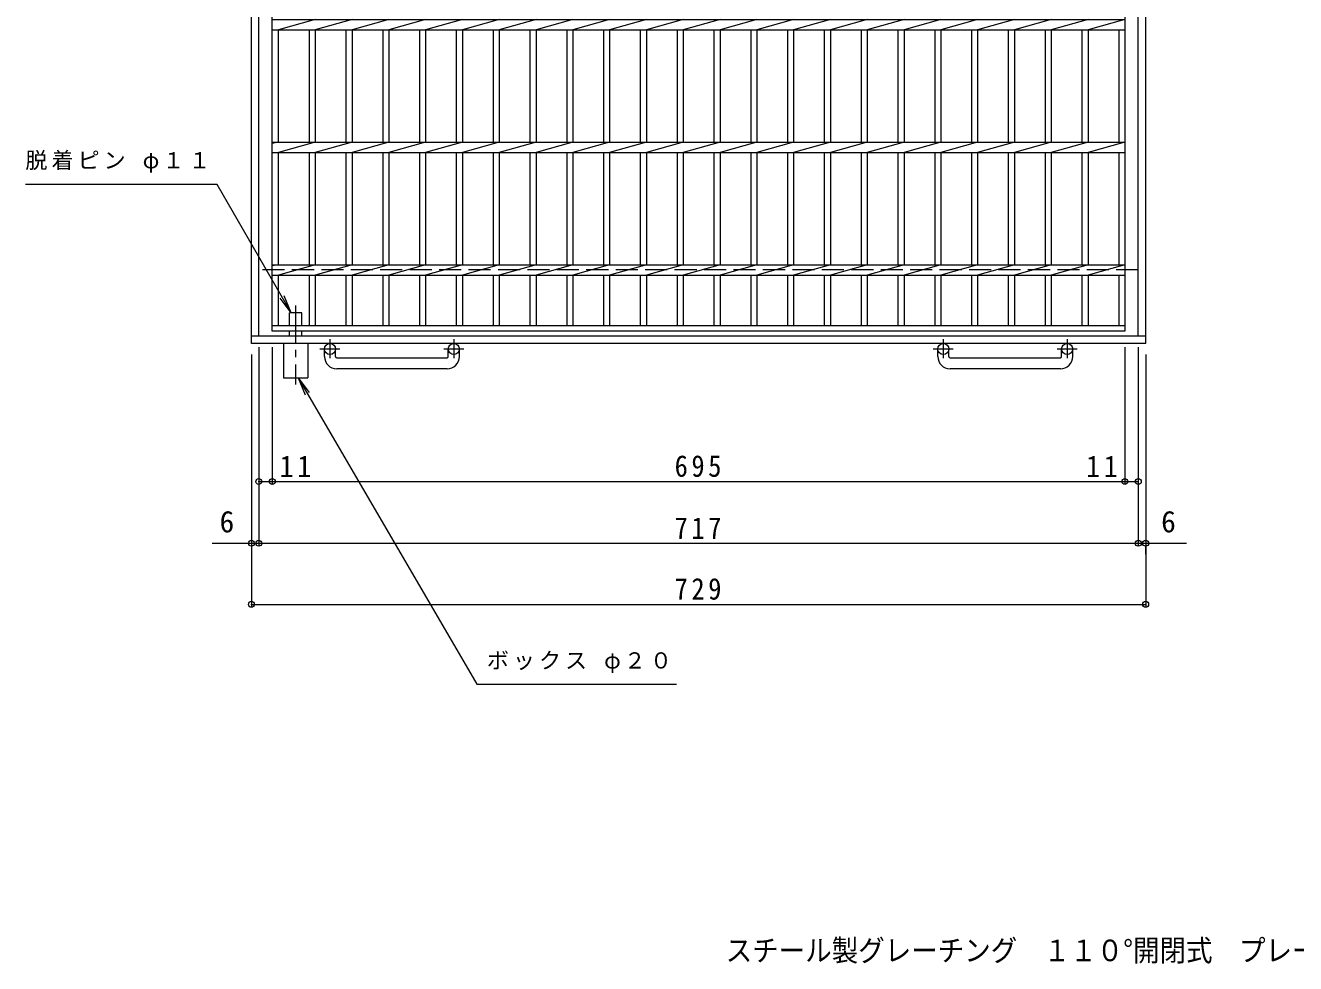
# Model space of a CAD drawing. Units: millimetres, scale not verified. Extents: x -1136 to 1060, y -823 to 794.
# Drawn here: x -1083 to -47, y -793 to -28 of the extents above; entities that cross this region are included whole.
import ezdxf
from ezdxf.enums import TextEntityAlignment as Align

# ---------------------------------------------------------------- set-up
doc = ezdxf.new("R2010")
doc.units = ezdxf.units.MM
doc.header["$LTSCALE"] = 6
doc.header["$PDMODE"] = 32
doc.header["$PDSIZE"] = 4.8
doc.linetypes.add('CHAIN1', pattern=[8, 5, -1, 1, -1])
doc.linetypes.add('DASHED3', pattern=[4, 3, -1])
for name, color, linetype, lineweight in [('A-1', 2, 'Continuous', 9), ('A-2', 3, 'Continuous', 9), ('A-4', 7, 'Continuous', 9), ('A-5', 7, 'Continuous', 9), ('A-9', 4, 'Continuous', 9)]:
    doc.layers.add(name, color=color, linetype=linetype, lineweight=lineweight)
doc.layers.add('F-5_F-5ﾚｲﾔ', color=2, linetype='Continuous')
doc.styles.add('ＭＳ ゴシック', font='')
doc.styles.get('ＭＳ ゴシック').set_extended_font_data('MS Gothic')

msp = doc.modelspace()

# ---------------------------------------------------------------- linework, layer by layer
at = {"layer": 'A-1'}
for p, q in [((-898.671, -287.426), (-898.671, 532.574)), ((-169.671, -287.426), (-169.671, 532.574)), ((-892.671, -281.426), (-892.671, 526.574)), ((-175.672, -281.426), (-175.672, 526.574)), ((-169.671, -281.426), (-898.671, -281.426)), ((-169.671, -287.426), (-898.671, -287.426)), ((-839.171, -298.027), (-839.171, -291.927)), ((-830.172, -298.027), (-830.172, -291.927)), ((-829.171, -299.027), (-739.171, -299.027)), ((-738.172, -298.027), (-738.172, -291.927)), ((-729.171, -298.027), (-729.171, -291.927)), ((-339.171, -298.027), (-339.171, -291.927)), ((-330.172, -298.027), (-330.172, -291.927)), ((-329.171, -299.027), (-239.171, -299.027)), ((-238.172, -298.027), (-238.172, -291.927)), ((-229.171, -298.027), (-229.171, -291.927)), ((-739.171, -308.027), (-829.171, -308.027)), ((-239.171, -308.027), (-329.171, -308.027))]:
    msp.add_line(p, q, dxfattribs=at)
at = {"layer": 'A-1', "linetype": 'DASHED3'}
msp.add_line((-175.672, -227.427), (-892.671, -227.427), dxfattribs=at)
at = {"layer": 'A-1', "linetype": 'CHAIN1'}
for p, q in [((-834.672, -283.82), (-834.672, -299.417)), ((-733.671, -283.82), (-733.671, -299.417)), ((-334.672, -283.82), (-334.672, -299.417)), ((-233.671, -283.82), (-233.671, -299.417)), ((-826.508, -291.927), (-842.916, -291.927)), ((-725.508, -291.927), (-741.915, -291.927)), ((-326.508, -291.927), (-342.916, -291.927)), ((-225.508, -291.927), (-241.916, -291.927))]:
    msp.add_line(p, q, dxfattribs=at)
at = {"layer": 'A-1'}
for centre in [(-834.672, -291.927), (-733.671, -291.927), (-334.672, -291.927), (-233.671, -291.927)]:
    msp.add_circle(centre, 4.5, dxfattribs=at)
for centre, radius, start, end in [((-829.171, -298.027), 10, 180, 270), ((-829.171, -298.027), 1, 180, 270), ((-739.171, -298.027), 10, 270, 0), ((-739.171, -298.027), 1, 270, 0), ((-329.171, -298.027), 10, 180, 270), ((-329.171, -298.027), 1, 180, 270), ((-239.171, -298.027), 10, 270, 0), ((-239.171, -298.027), 1, 270, 0)]:
    msp.add_arc(centre, radius, start, end, dxfattribs=at)
at = {"layer": 'A-2'}
for p, q in [((-881.671, -277.426), (-881.671, 522.574)), ((-846.672, -23.186), (-876.671, -31.666)), ((-816.671, -23.186), (-846.672, -31.666)), ((-786.671, -23.186), (-816.671, -31.666)), ((-756.672, -23.186), (-786.671, -31.666)), ((-726.671, -23.186), (-756.672, -31.666)), ((-696.671, -23.186), (-726.671, -31.666)), ((-666.671, -23.186), (-696.671, -31.666)), ((-636.671, -23.186), (-666.672, -31.666)), ((-606.671, -23.186), (-636.672, -31.666)), ((-576.671, -23.186), (-606.671, -31.666)), ((-546.671, -23.186), (-576.671, -31.666)), ((-516.671, -23.186), (-546.671, -31.666)), ((-486.671, -23.186), (-516.671, -31.666)), ((-456.671, -23.186), (-486.671, -31.666)), ((-426.671, -23.186), (-456.671, -31.666)), ((-396.671, -23.186), (-426.671, -31.666)), ((-366.671, -23.186), (-396.671, -31.666)), ((-336.671, -23.186), (-366.671, -31.666)), ((-306.671, -23.186), (-336.671, -31.666)), ((-276.671, -23.186), (-306.671, -31.666)), ((-246.671, -23.186), (-276.671, -31.666)), ((-216.671, -23.186), (-246.671, -31.666)), ((-881.671, -31.666), (-186.671, -31.666)), ((-876.671, -123.186), (-876.671, -31.666)), ((-851.671, -31.666), (-851.671, -123.186)), ((-846.672, -31.666), (-846.672, -123.186)), ((-821.671, -31.666), (-821.671, -123.186)), ((-816.671, -31.666), (-816.671, -123.186)), ((-791.672, -31.666), (-791.672, -123.186)), ((-786.671, -31.666), (-786.671, -123.186)), ((-761.671, -31.666), (-761.671, -123.186)), ((-756.672, -31.666), (-756.672, -123.186)), ((-731.671, -31.666), (-731.671, -123.186)), ((-726.671, -31.666), (-726.671, -123.186)), ((-701.671, -31.666), (-701.671, -123.186)), ((-696.671, -31.666), (-696.671, -123.186)), ((-671.671, -31.666), (-671.671, -123.186)), ((-666.672, -31.666), (-666.672, -123.186)), ((-641.671, -31.666), (-641.671, -123.186)), ((-636.672, -31.666), (-636.672, -123.186)), ((-611.671, -31.666), (-611.671, -123.186)), ((-606.671, -31.666), (-606.671, -123.186)), ((-581.671, -31.666), (-581.671, -123.186)), ((-576.671, -31.666), (-576.671, -123.186)), ((-551.671, -31.666), (-551.671, -123.186)), ((-546.671, -31.666), (-546.671, -123.186)), ((-521.671, -31.666), (-521.671, -123.186)), ((-516.671, -31.666), (-516.671, -123.186)), ((-491.671, -31.666), (-491.671, -123.186)), ((-486.671, -31.666), (-486.671, -123.186)), ((-461.671, -31.666), (-461.671, -123.186)), ((-456.671, -31.666), (-456.671, -123.186)), ((-431.671, -31.666), (-431.671, -123.186)), ((-426.671, -31.666), (-426.671, -123.186)), ((-401.671, -31.666), (-401.671, -123.186)), ((-371.671, -31.666), (-371.671, -123.186)), ((-341.671, -31.666), (-341.671, -123.186)), ((-311.671, -31.666), (-311.671, -123.186)), ((-281.671, -31.666), (-281.671, -123.186)), ((-251.671, -31.666), (-251.671, -123.186)), ((-221.671, -31.666), (-221.671, -123.186)), ((-191.671, -31.666), (-191.671, -123.186)), ((-876.671, -123.186), (-881.671, -124.186)), ((-846.672, -123.186), (-876.671, -131.666)), ((-816.671, -123.186), (-846.672, -131.666)), ((-786.671, -123.186), (-816.671, -131.666)), ((-756.672, -123.186), (-786.671, -131.666)), ((-726.671, -123.186), (-756.672, -131.666)), ((-696.671, -123.186), (-726.671, -131.666)), ((-666.671, -123.186), (-696.671, -131.666)), ((-636.671, -123.186), (-666.672, -131.666)), ((-606.671, -123.186), (-636.672, -131.666)), ((-576.671, -123.186), (-606.671, -131.666)), ((-546.671, -123.186), (-576.671, -131.666)), ((-516.671, -123.186), (-546.671, -131.666)), ((-486.671, -123.186), (-516.671, -131.666)), ((-456.671, -123.186), (-486.671, -131.666)), ((-426.671, -123.186), (-456.671, -131.666)), ((-881.671, -131.666), (-186.671, -131.666)), ((-876.671, -223.186), (-876.671, -131.666)), ((-851.671, -131.666), (-851.671, -223.186)), ((-846.672, -131.666), (-846.672, -223.186)), ((-821.671, -131.666), (-821.671, -223.186)), ((-816.671, -131.666), (-816.671, -223.186)), ((-791.672, -131.666), (-791.672, -223.186)), ((-786.671, -131.666), (-786.671, -223.186)), ((-761.671, -131.666), (-761.671, -223.186)), ((-756.672, -131.666), (-756.672, -223.186)), ((-731.671, -131.666), (-731.671, -223.186)), ((-726.671, -131.666), (-726.671, -223.186)), ((-701.671, -131.666), (-701.671, -223.186)), ((-696.671, -131.666), (-696.671, -223.186)), ((-671.671, -131.666), (-671.671, -223.186)), ((-666.672, -131.666), (-666.672, -223.186)), ((-641.671, -131.666), (-641.671, -223.186)), ((-636.672, -131.666), (-636.672, -223.186)), ((-611.671, -131.666), (-611.671, -223.186)), ((-606.671, -131.666), (-606.671, -223.186)), ((-581.671, -131.666), (-581.671, -223.186)), ((-576.671, -131.666), (-576.671, -223.186)), ((-551.671, -131.666), (-551.671, -223.186)), ((-546.671, -131.666), (-546.671, -223.186)), ((-521.671, -131.666), (-521.671, -223.186)), ((-516.671, -131.666), (-516.671, -223.186)), ((-491.671, -131.666), (-491.671, -223.186)), ((-486.671, -131.666), (-486.671, -223.186)), ((-461.671, -131.666), (-461.671, -223.186)), ((-456.671, -131.666), (-456.671, -223.186)), ((-431.671, -131.666), (-431.671, -223.186)), ((-426.671, -131.666), (-426.671, -223.186)), ((-401.671, -131.666), (-401.671, -223.186)), ((-396.671, -131.666), (-396.671, -223.186)), ((-371.671, -131.666), (-371.671, -223.186)), ((-366.671, -131.666), (-366.671, -223.186)), ((-341.671, -131.666), (-341.671, -223.186)), ((-336.671, -131.666), (-336.671, -223.186)), ((-311.671, -131.666), (-311.671, -223.186)), ((-306.671, -131.666), (-306.671, -223.186)), ((-281.671, -131.666), (-281.671, -223.186)), ((-276.671, -131.666), (-276.671, -223.186)), ((-251.671, -131.666), (-251.671, -223.186)), ((-246.671, -131.666), (-246.671, -223.186)), ((-221.671, -131.666), (-221.671, -223.186)), ((-216.671, -131.666), (-216.671, -223.186)), ((-191.671, -131.666), (-191.671, -223.186)), ((-876.671, -223.186), (-881.671, -224.186)), ((-846.672, -223.186), (-876.671, -231.666)), ((-816.671, -223.186), (-846.672, -231.666)), ((-786.671, -223.186), (-816.671, -231.666)), ((-756.672, -223.186), (-786.671, -231.666)), ((-726.671, -223.186), (-756.672, -231.666)), ((-696.671, -223.186), (-726.671, -231.666)), ((-666.671, -223.186), (-696.671, -231.666)), ((-636.671, -223.186), (-666.672, -231.666)), ((-606.671, -223.186), (-636.672, -231.666)), ((-576.671, -223.186), (-606.671, -231.666)), ((-546.671, -223.186), (-576.671, -231.666)), ((-516.671, -223.186), (-546.671, -231.666)), ((-486.671, -223.186), (-516.671, -231.666)), ((-456.671, -223.186), (-486.671, -231.666)), ((-426.671, -223.186), (-456.671, -231.666)), ((-396.671, -223.186), (-426.671, -231.666)), ((-366.671, -223.186), (-396.671, -231.666)), ((-336.671, -223.186), (-366.671, -231.666)), ((-306.671, -223.186), (-336.671, -231.666)), ((-276.671, -223.186), (-306.671, -231.666)), ((-246.671, -223.186), (-276.671, -231.666)), ((-216.671, -223.186), (-246.671, -231.666)), ((-881.671, -231.666), (-186.671, -231.666)), ((-876.671, -272.926), (-876.671, -231.666)), ((-851.671, -231.666), (-851.671, -272.926)), ((-846.672, -231.666), (-846.672, -272.926)), ((-821.671, -231.666), (-821.671, -272.926)), ((-816.671, -231.666), (-816.671, -272.926)), ((-791.672, -231.666), (-791.672, -272.926)), ((-786.671, -231.666), (-786.671, -272.926)), ((-761.671, -231.666), (-761.671, -272.926)), ((-756.672, -231.666), (-756.672, -272.926)), ((-731.671, -231.666), (-731.671, -272.926)), ((-726.671, -231.666), (-726.671, -272.926)), ((-701.671, -231.666), (-701.671, -272.926)), ((-696.671, -231.666), (-696.671, -272.926)), ((-671.671, -231.666), (-671.671, -272.926)), ((-666.672, -231.666), (-666.672, -272.926)), ((-641.671, -231.666), (-641.671, -272.926)), ((-636.672, -231.666), (-636.672, -272.926)), ((-611.671, -231.666), (-611.671, -272.926)), ((-606.671, -231.666), (-606.671, -272.926)), ((-581.671, -231.666), (-581.671, -272.926)), ((-576.671, -231.666), (-576.671, -272.926)), ((-551.671, -231.666), (-551.671, -272.926)), ((-546.671, -231.666), (-546.671, -272.926)), ((-521.671, -231.666), (-521.671, -272.926)), ((-516.671, -231.666), (-516.671, -272.926)), ((-491.671, -231.666), (-491.671, -272.926)), ((-486.671, -231.666), (-486.671, -272.926)), ((-461.671, -231.666), (-461.671, -272.926)), ((-456.671, -231.666), (-456.671, -272.926)), ((-431.671, -231.666), (-431.671, -272.926)), ((-426.671, -231.666), (-426.671, -272.926)), ((-401.671, -231.666), (-401.671, -272.926)), ((-396.671, -231.666), (-396.671, -272.926)), ((-371.671, -231.666), (-371.671, -272.926)), ((-366.671, -231.666), (-366.671, -272.926)), ((-341.671, -231.666), (-341.671, -272.926)), ((-336.671, -231.666), (-336.671, -272.926)), ((-311.671, -231.666), (-311.671, -272.926)), ((-306.671, -231.666), (-306.671, -272.926)), ((-281.671, -231.666), (-281.671, -272.926)), ((-276.671, -231.666), (-276.671, -272.926)), ((-251.671, -231.666), (-251.671, -272.926)), ((-246.671, -231.666), (-246.671, -272.926)), ((-221.671, -231.666), (-221.671, -272.926)), ((-216.671, -231.666), (-216.671, -272.926)), ((-191.671, -231.666), (-191.671, -272.926)), ((-186.671, -272.926), (-881.671, -272.926))]:
    msp.add_line(p, q, dxfattribs=at)
for points in [[(-186.671, 522.574), (-186.671, -277.426), (-881.671, -277.426)], [(-881.671, -23.186), (-186.671, -23.186), (-216.671, -31.666)], [(-396.671, -31.666), (-396.671, -123.186), (-426.671, -131.666)], [(-366.671, -31.666), (-366.671, -123.186), (-396.671, -131.666)], [(-336.671, -31.666), (-336.671, -123.186), (-366.671, -131.666)], [(-306.671, -31.666), (-306.671, -123.186), (-336.671, -131.666)], [(-276.671, -31.666), (-276.671, -123.186), (-306.671, -131.666)], [(-246.671, -31.666), (-246.671, -123.186), (-276.671, -131.666)], [(-216.671, -31.666), (-216.671, -123.186), (-246.671, -131.666)], [(-881.671, -123.186), (-186.671, -123.186), (-216.671, -131.666)], [(-881.671, -223.186), (-186.671, -223.186), (-216.671, -231.666)]]:
    msp.add_lwpolyline(points, dxfattribs=at)
at = {"layer": 'A-4'}
for p, q in [((-898.671, -296.426), (-898.671, -501.989)), ((-892.671, -290.426), (-892.671, -452.157)), ((-881.671, -290.426), (-881.671, -401.795)), ((-186.671, -290.426), (-186.671, -401.795)), ((-175.672, -290.426), (-175.672, -452.157)), ((-169.671, -296.426), (-169.671, -501.989)), ((-930.622, -450.357), (-136.406, -450.357)), ((-169.671, -459.357), (-169.671, -452.157)), ((-898.671, -500.189), (-169.671, -500.189))]:
    msp.add_line(p, q, dxfattribs=at)
msp.add_lwpolyline([(-892.671, -399.995), (-881.671, -399.995), (-186.671, -399.995), (-175.672, -399.995)], dxfattribs=at)
for p in [(-892.671, -399.995), (-881.671, -399.995), (-186.671, -399.995), (-175.672, -399.995), (-898.671, -450.357), (-892.671, -450.357), (-175.672, -450.357), (-169.671, -450.357), (-898.671, -500.189), (-169.671, -500.189)]:
    msp.add_point(p, dxfattribs=at)
at = {"layer": 'A-5'}
for p, q in [((-926.671, -157.636), (-1082.948, -157.636)), ((-866.171, -262.425), (-926.671, -157.636)), ((-866.171, -262.425), (-875.303, -250.525)), ((-866.171, -262.425), (-871.912, -248.567)), ((-860.671, -315.426), (-851.54, -327.326)), ((-860.671, -315.426), (-854.931, -329.284))]:
    msp.add_line(p, q, dxfattribs=at)
msp.add_lwpolyline([(-860.671, -315.426), (-714.997, -565.142), (-552.27, -565.142)], dxfattribs=at)
at = {"layer": 'A-9', "linetype": 'CHAIN1'}
msp.add_line((-862.671, -256.496), (-862.671, -320.859), dxfattribs=at)
at = {"layer": 'A-9'}
for p, q in [((-857.671, -262.426), (-867.671, -262.426)), ((-867.671, -272.926), (-867.671, -262.426)), ((-857.671, -272.926), (-857.671, -262.426)), ((-867.671, -281.426), (-867.671, -277.426)), ((-857.671, -281.426), (-857.671, -277.426)), ((-852.671, -287.426), (-852.671, -315.426))]:
    msp.add_line(p, q, dxfattribs=at)
msp.add_lwpolyline([(-872.671, -287.426), (-872.671, -315.426), (-852.671, -315.426)], dxfattribs=at)

# ---------------------------------------------------------------- texts
at = {"layer": 'A-4', "color": 2, "style": 'ＭＳ ゴシック'}
for p in [(-924.657, -446.757), (-157.06, -446.757)]:
    msp.add_text('6', height=17.6, dxfattribs=at).set_placement(p, align=Align.BOTTOM_LEFT)
at = {"layer": 'A-4', "color": 2, "char_height": 17.6, "attachment_point": 7, "style": 'ＭＳ ゴシック'}
for s, insert in [('\\T1.27;\\W0.95;11', (-875.752, -396.395)), ('\\T1.27;\\W0.9;695', (-553.671, -396.395)), ('\\T1.27;\\W0.95;11', (-218.278, -396.395)), ('\\T1.27;\\W0.9;717', (-553.671, -446.757)), ('\\T1.27;\\W0.9;729', (-553.671, -496.589))]:
    msp.add_mtext(s, dxfattribs=dict(at, insert=insert))
at = {"layer": 'A-5', "char_height": 13.2, "attachment_point": 7, "style": 'ＭＳ ゴシック'}
for s, insert in [('\\T1.18;脱着ピン\\~φ１１', (-1082.948, -148.133)), ('\\T1.18;ボックス\\~φ２０', (-706.77, -556.094))]:
    msp.add_mtext(s, dxfattribs=dict(at, insert=insert))
at = {"layer": 'F-5_F-5ﾚｲﾔ', "style": 'ＭＳ ゴシック', "width": 0.9}
msp.add_text('スチール製グレーチング\u3000１１０°開閉式\u3000プレーンタイプ', height=17.6, dxfattribs=at).set_placement((-512.046, -796.524), align=Align.BOTTOM_LEFT)

doc.saveas('drawing.dxf')
